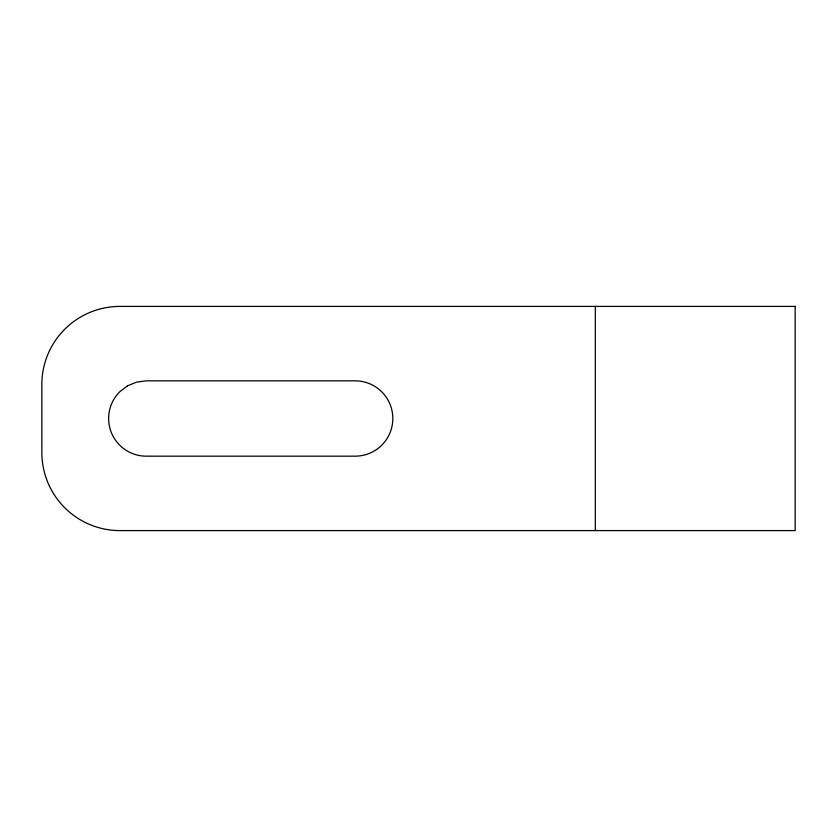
<?xml version="1.0" encoding="UTF-8"?>
<svg xmlns="http://www.w3.org/2000/svg" width="837" height="837" viewBox="0 0 837 837"><rect width="100%" height="100%" fill="white"/><g stroke="black" fill="none" stroke-linecap="round" stroke-linejoin="round"><path stroke-width="1.26" d="M595.327 306.405L595.327 530.595M127.454 385.878L119.649 391.862A37.665 37.665 0 0 0 146.287 456.165L355.16 456.165A37.665 37.665 0 0 0 392.825 418.5A37.665 37.665 0 0 0 355.16 380.835L146.287 380.835L136.536 382.122L127.454 385.878M795.15 306.405L119.911 306.405A78.061 78.061 0 0 0 41.85 384.465L41.85 452.535A78.061 78.061 0 0 0 119.911 530.595L795.15 530.595L795.15 306.405"/></g></svg>
